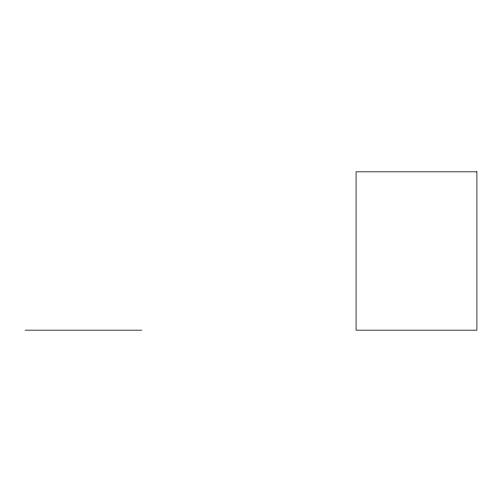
<?xml version="1.0" encoding="UTF-8"?>
<svg xmlns="http://www.w3.org/2000/svg" width="502" height="502" viewBox="0 0 502 502"><rect width="100%" height="100%" fill="white"/><g stroke="black" fill="none" stroke-linecap="round" stroke-linejoin="round"><path stroke-width="0.75" d="M25.1 330.172L141.771 330.172M476.9 171.828L356.062 171.828L356.062 330.172L476.9 330.172L476.9 171.828"/></g></svg>
